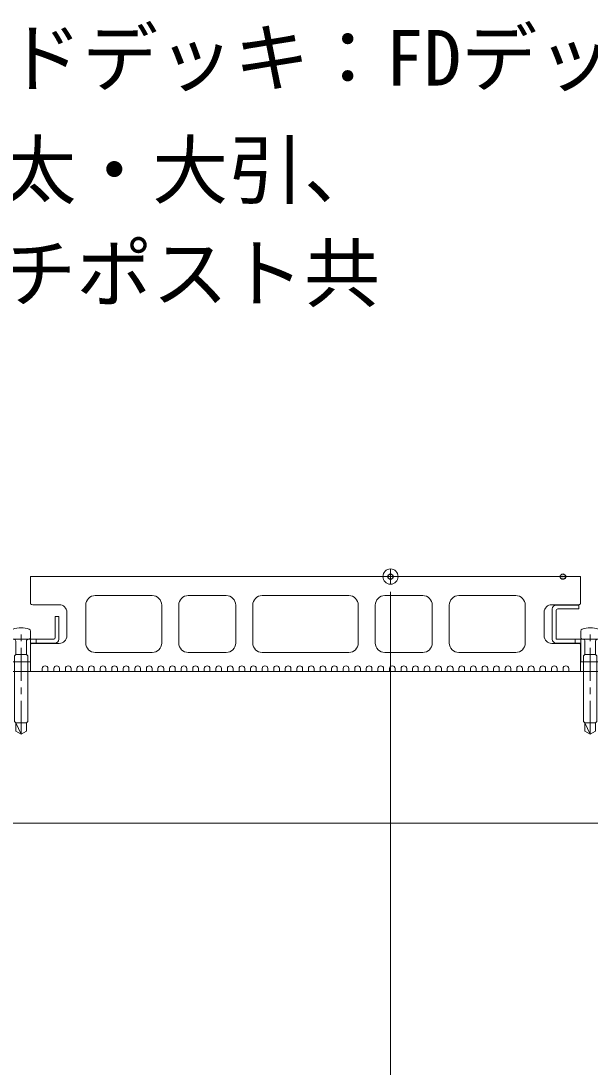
# Model space of a CAD drawing. Units: millimetres, scale not verified. Extents: x -1084 to 787, y -466 to 686.
# Drawn here: x -520.6 to -370.6, y -42 to 233.6 of the extents above; entities that cross this region are included whole.
import ezdxf
from ezdxf.enums import TextEntityAlignment as Align

# ---------------------------------------------------------------- set-up
doc = ezdxf.new("R2010")
doc.units = ezdxf.units.MM
doc.header["$LTSCALE"] = 7
doc.header["$PDMODE"] = 32
doc.header["$PDSIZE"] = 1.4
doc.linetypes.add('USER2', pattern=[2, 1.25, -0.25, 0.25, -0.25])
doc.layers.add('0-1_DEFPOINTS', color=7, linetype='Continuous')
for name, color, linetype, lineweight in [('0-9_MOJI', 7, 'Continuous', 18), ('0-E_DECKM', 7, 'Continuous', 18), ('1-2_26', 6, 'Continuous', 18), ('1-3_38', 6, 'USER2', 18), ('1-4_deck', 7, 'Continuous', 18), ('1-5_0', 6, 'Continuous', 18)]:
    doc.layers.add(name, color=color, linetype=linetype, lineweight=lineweight)
doc.styles.add('ＭＳ ゴシック', font='')
doc.styles.get('ＭＳ ゴシック').set_extended_font_data('MS Gothic')

# ---------------------------------------------------------------- blocks, each defined once
blk = doc.blocks.new('8')
at = {"layer": '1-2_26'}
for p, q in [((-9, 34), (-3, 34)), ((-3, 33), (-3, 34)), ((-10, 25), (-10, 33)), ((-9, 25), (-9, 32.5)), ((-8.5, 33), (-3, 33)), ((10, 31), (9, 31)), ((9, 25.5), (9, 31)), ((10, 25), (10, 31)), ((8.5, 25), (-9, 25)), ((-4, 24), (-4, 25)), ((-2.5, 25), (-2.5, 19)), ((4, 24), (4, 25)), ((-2.5, 24), (-9, 24)), ((9, 24), (2.5, 24))]:
    blk.add_line(p, q, dxfattribs=at)
blk.add_lwpolyline([(2.5, 25), (2.5, 19), (-2.5, 19)], dxfattribs=at)
for centre, radius, start, end in [((-9, 33), 1, 90, 180), ((-8.5, 32.5), 0.5, 90, 180), ((-9, 25), 1, 180, 270), ((8.5, 25.5), 0.5, 270, 0), ((9, 25), 1, 270, 0)]:
    blk.add_arc(centre, radius, start, end, dxfattribs=at)
at = {"layer": '1-3_38'}
blk.add_line((0, 0), (0, 28), dxfattribs=at)
at = {"layer": '1-5_0'}
for p, q in [((-2.475, 27.157), (-2.475, 25.5)), ((2.525, 27.157), (2.525, 25.5)), ((-1.375, 24.5), (-1.375, 21)), ((1.425, 24.505), (1.425, 21)), ((-1.375, 21), (-1.725, 20.65)), ((-1.725, 20.65), (-1.725, 3.35)), ((-1.375, 21), (1.425, 21)), ((1.425, 21), (1.775, 20.65)), ((1.775, 20.65), (1.775, 3.35)), ((-1.375, 3), (-1.725, 3.35)), ((-1.375, 3), (-1.375, 0.808)), ((0.025, 0), (-1.375, 3)), ((-1.375, 3), (1.425, 3)), ((1.775, 3.35), (1.425, 3)), ((1.425, 3), (1.425, 0.808))]:
    blk.add_line(p, q, dxfattribs=at)
blk.add_lwpolyline([(1.425, 0.808), (0.025, 0), (-1.375, 0.808)], dxfattribs=at)
for centre, radius, start, end in [((-1.975, 27.157), 0.5, 109.47122, 180), ((0.025, 21.5), 6.5, 70.52878, 109.47122), ((2.025, 27.157), 0.5, 0, 70.52878), ((-1.975, 25.5), 0.5, 180, 270), ((-1.975, 25.5), 0.5, 180, 270), ((-1.875, 24.5), 0.5, 0, 90), ((1.925, 24.505), 0.5, 84.26083, 180), ((2.025, 25.5), 0.5, 264.26083, 0)]:
    blk.add_arc(centre, radius, start, end, dxfattribs=at)
blk = doc.blocks.new('_Dot')
at = {"layer": '1-5_0', "color": 7, "lineweight": 9}
for p, q in [((-0.5, 0), (-1, 0)), ((0.25, 0), (-0.25, 0))]:
    blk.add_line(p, q, dxfattribs=at)
blk.add_circle((0, 0), 0.25, dxfattribs=at)
blk = doc.blocks.new('D5')
at = {"layer": '0-1_DEFPOINTS'}
for p in [(1061.779, 1137.199), (1107.207, 1137.199)]:
    blk.add_point(p, dxfattribs=at)
at = {"layer": '0-9_MOJI', "lineweight": 9}
for p, q in [((1092.207, 1137.199), (1051.779, 1137.199)), ((1061.779, 845.199), (1061.779, 1129.199))]:
    blk.add_line(p, q, dxfattribs=at)
at = {"layer": '0-9_MOJI', "xscale": 8, "yscale": 8, "rotation": 90}
blk.add_blockref('_Dot', (1061.779, 1137.199), dxfattribs=at)

msp = doc.modelspace()

# ---------------------------------------------------------------- linework, layer by layer
at = {"layer": '0-E_DECKM'}
for p, q in [((-227.747, 62.199), (-818.078, 62.199)), ((-227.747, 62.199), (-818.078, 62.199)), ((-227.747, 62.199), (-818.078, 62.199)), ((-223.078, 22.199), (-818.078, 22.199))]:
    msp.add_line(p, q, dxfattribs=at)
msp.add_lwpolyline([(-223.078, 22.199), (-223.078, 62.199), (-813.409, 62.199)], dxfattribs=at)
at = {"layer": '1-4_deck'}
for p, q in [((-373.128, 79.999), (-373.128, 87.199)), ((-486.028, 82.199), (-501.028, 82.199)), ((-466.528, 82.199), (-476.528, 82.199)), ((-434.228, 82.199), (-457.028, 82.199)), ((-414.728, 82.199), (-424.728, 82.199)), ((-390.228, 82.199), (-405.228, 82.199)), ((-517.528, 79.799), (-510.528, 79.799)), ((-508.528, 77.799), (-508.528, 71.599)), ((-503.528, 79.699), (-503.528, 69.699)), ((-483.528, 69.699), (-483.528, 79.699)), ((-479.028, 79.699), (-479.028, 69.699)), ((-464.028, 69.699), (-464.028, 79.699)), ((-459.528, 79.699), (-459.528, 69.699)), ((-431.728, 69.699), (-431.728, 79.699)), ((-427.228, 79.699), (-427.228, 69.699)), ((-412.228, 69.699), (-412.228, 79.699)), ((-407.728, 79.699), (-407.728, 69.699)), ((-387.728, 69.699), (-387.728, 79.699)), ((-382.728, 71.599), (-382.728, 77.799)), ((-380.728, 79.799), (-373.728, 79.799)), ((-518.128, 69.399), (-518.128, 62.199)), ((-510.528, 69.599), (-517.528, 69.599)), ((-373.728, 69.599), (-380.728, 69.599)), ((-373.128, 62.199), (-373.128, 69.399)), ((-501.028, 67.199), (-486.028, 67.199)), ((-476.528, 67.199), (-466.528, 67.199)), ((-457.028, 67.199), (-434.228, 67.199)), ((-424.728, 67.199), (-414.728, 67.199)), ((-405.228, 67.199), (-390.228, 67.199)), ((-518.128, 62.199), (-515.003, 62.199)), ((-515.003, 62.199), (-515.003, 62.949)), ((-513.503, 62.949), (-513.503, 62.199)), ((-513.503, 62.199), (-511.953, 62.199)), ((-511.953, 62.199), (-511.953, 62.949)), ((-510.453, 62.949), (-510.453, 62.199)), ((-510.453, 62.199), (-508.903, 62.199)), ((-508.903, 62.199), (-508.903, 62.949)), ((-507.403, 62.949), (-507.403, 62.199)), ((-507.403, 62.199), (-505.853, 62.199)), ((-505.853, 62.199), (-505.853, 62.949)), ((-504.353, 62.949), (-504.353, 62.199)), ((-504.353, 62.199), (-502.803, 62.199)), ((-502.803, 62.199), (-502.803, 62.949)), ((-501.303, 62.949), (-501.303, 62.199)), ((-501.303, 62.199), (-499.753, 62.199)), ((-499.753, 62.199), (-499.753, 62.949)), ((-498.253, 62.949), (-498.253, 62.199)), ((-498.253, 62.199), (-496.703, 62.199)), ((-496.703, 62.199), (-496.703, 62.949)), ((-495.203, 62.949), (-495.203, 62.199)), ((-495.203, 62.199), (-493.653, 62.199)), ((-493.653, 62.199), (-493.653, 62.949)), ((-492.153, 62.949), (-492.153, 62.199)), ((-492.153, 62.199), (-490.603, 62.199)), ((-490.603, 62.199), (-490.603, 62.949)), ((-489.103, 62.949), (-489.103, 62.199)), ((-489.103, 62.199), (-487.553, 62.199)), ((-487.553, 62.199), (-487.553, 62.949)), ((-486.053, 62.949), (-486.053, 62.199)), ((-486.053, 62.199), (-484.503, 62.199)), ((-484.503, 62.199), (-484.503, 62.949)), ((-483.003, 62.949), (-483.003, 62.199)), ((-483.003, 62.199), (-481.453, 62.199)), ((-481.453, 62.199), (-481.453, 62.949)), ((-479.953, 62.949), (-479.953, 62.199)), ((-479.953, 62.199), (-478.403, 62.199)), ((-478.403, 62.199), (-478.403, 62.949)), ((-476.903, 62.949), (-476.903, 62.199)), ((-476.903, 62.199), (-475.353, 62.199)), ((-475.353, 62.199), (-475.353, 62.949)), ((-473.853, 62.949), (-473.853, 62.199)), ((-473.853, 62.199), (-472.303, 62.199)), ((-472.303, 62.199), (-472.303, 62.949)), ((-470.803, 62.949), (-470.803, 62.199)), ((-470.803, 62.199), (-469.253, 62.199)), ((-469.253, 62.199), (-469.253, 62.949)), ((-467.753, 62.949), (-467.753, 62.199)), ((-467.753, 62.199), (-466.203, 62.199)), ((-466.203, 62.199), (-466.203, 62.949)), ((-464.703, 62.949), (-464.703, 62.199)), ((-464.703, 62.199), (-463.153, 62.199)), ((-463.153, 62.199), (-463.153, 62.949)), ((-461.653, 62.949), (-461.653, 62.199)), ((-461.653, 62.199), (-460.103, 62.199)), ((-460.103, 62.199), (-460.103, 62.949)), ((-458.603, 62.949), (-458.603, 62.199)), ((-458.603, 62.199), (-457.053, 62.199)), ((-457.053, 62.199), (-457.053, 62.949)), ((-455.553, 62.949), (-455.553, 62.199)), ((-455.553, 62.199), (-454.003, 62.199)), ((-454.003, 62.199), (-454.003, 62.949)), ((-452.503, 62.949), (-452.503, 62.199)), ((-452.503, 62.199), (-450.953, 62.199)), ((-450.953, 62.199), (-450.953, 62.949)), ((-449.453, 62.949), (-449.453, 62.199)), ((-449.453, 62.199), (-447.903, 62.199)), ((-447.903, 62.199), (-447.903, 62.949)), ((-446.403, 62.949), (-446.403, 62.199)), ((-446.403, 62.199), (-444.853, 62.199)), ((-444.853, 62.199), (-444.853, 62.949)), ((-443.353, 62.949), (-443.353, 62.199)), ((-443.353, 62.199), (-441.803, 62.199)), ((-441.803, 62.199), (-441.803, 62.949)), ((-440.303, 62.949), (-440.303, 62.199)), ((-440.303, 62.199), (-438.753, 62.199)), ((-438.753, 62.199), (-438.753, 62.949)), ((-437.253, 62.949), (-437.253, 62.199)), ((-437.253, 62.199), (-435.703, 62.199)), ((-435.703, 62.199), (-435.703, 62.949)), ((-434.203, 62.949), (-434.203, 62.199)), ((-434.203, 62.199), (-432.653, 62.199)), ((-432.653, 62.199), (-432.653, 62.949)), ((-431.153, 62.949), (-431.153, 62.199)), ((-431.153, 62.199), (-429.603, 62.199)), ((-429.603, 62.199), (-429.603, 62.949)), ((-428.103, 62.949), (-428.103, 62.199)), ((-428.103, 62.199), (-426.553, 62.199)), ((-426.553, 62.199), (-426.553, 62.949)), ((-425.053, 62.949), (-425.053, 62.199)), ((-425.053, 62.199), (-423.503, 62.199)), ((-423.503, 62.199), (-423.503, 62.949)), ((-422.003, 62.949), (-422.003, 62.199)), ((-422.003, 62.199), (-420.453, 62.199)), ((-420.453, 62.199), (-420.453, 62.949)), ((-418.953, 62.949), (-418.953, 62.199)), ((-418.953, 62.199), (-417.403, 62.199)), ((-417.403, 62.199), (-417.403, 62.949)), ((-415.903, 62.949), (-415.903, 62.199)), ((-415.903, 62.199), (-414.353, 62.199)), ((-414.353, 62.199), (-414.353, 62.949)), ((-412.853, 62.949), (-412.853, 62.199)), ((-412.853, 62.199), (-411.303, 62.199)), ((-411.303, 62.199), (-411.303, 62.949)), ((-409.803, 62.949), (-409.803, 62.199)), ((-409.803, 62.199), (-408.253, 62.199)), ((-408.253, 62.199), (-408.253, 62.949)), ((-406.753, 62.949), (-406.753, 62.199)), ((-406.753, 62.199), (-405.203, 62.199)), ((-405.203, 62.199), (-405.203, 62.949)), ((-403.703, 62.949), (-403.703, 62.199)), ((-403.703, 62.199), (-402.153, 62.199)), ((-402.153, 62.199), (-402.153, 62.949)), ((-400.653, 62.949), (-400.653, 62.199)), ((-400.653, 62.199), (-399.103, 62.199)), ((-399.103, 62.199), (-399.103, 62.949)), ((-397.603, 62.949), (-397.603, 62.199)), ((-397.603, 62.199), (-396.053, 62.199)), ((-396.053, 62.199), (-396.053, 62.949)), ((-394.553, 62.949), (-394.553, 62.199)), ((-394.553, 62.199), (-393.003, 62.199)), ((-393.003, 62.199), (-393.003, 62.949)), ((-391.503, 62.949), (-391.503, 62.199)), ((-391.503, 62.199), (-389.953, 62.199)), ((-389.953, 62.199), (-389.953, 62.949)), ((-388.453, 62.949), (-388.453, 62.199)), ((-388.453, 62.199), (-386.903, 62.199)), ((-386.903, 62.199), (-386.903, 62.949)), ((-385.403, 62.949), (-385.403, 62.199)), ((-385.403, 62.199), (-383.853, 62.199)), ((-383.853, 62.199), (-383.853, 62.949)), ((-382.353, 62.949), (-382.353, 62.199)), ((-382.353, 62.199), (-380.803, 62.199)), ((-380.803, 62.199), (-380.803, 62.949)), ((-379.303, 62.949), (-379.303, 62.199)), ((-379.303, 62.199), (-377.753, 62.199)), ((-377.753, 62.199), (-377.753, 62.949)), ((-376.253, 62.949), (-376.253, 62.199)), ((-376.253, 62.199), (-373.128, 62.199))]:
    msp.add_line(p, q, dxfattribs=at)
msp.add_lwpolyline([(-373.128, 87.199), (-518.128, 87.199), (-518.128, 79.999)], dxfattribs=at)
for centre, radius, start, end in [((-517.528, 80.799), 1, 233.1301, 270), ((-501.028, 79.699), 2.5, 90, 180), ((-486.028, 79.699), 2.5, 0, 90), ((-476.528, 79.699), 2.5, 90, 180), ((-466.528, 79.699), 2.5, 0, 90), ((-457.028, 79.699), 2.5, 90, 180), ((-434.228, 79.699), 2.5, 0, 90), ((-424.728, 79.699), 2.5, 90, 180), ((-414.728, 79.699), 2.5, 0, 90), ((-405.228, 79.699), 2.5, 90, 180), ((-390.228, 79.699), 2.5, 0, 90), ((-373.728, 80.799), 1, 270, 306.8699), ((-510.528, 77.799), 2, 0, 90), ((-380.728, 77.799), 2, 90, 180), ((-517.528, 68.599), 1, 90, 126.8699), ((-510.528, 71.599), 2, 270, 0), ((-501.028, 69.699), 2.5, 180, 270), ((-486.028, 69.699), 2.5, 270, 0), ((-476.528, 69.699), 2.5, 180, 270), ((-466.528, 69.699), 2.5, 270, 0), ((-457.028, 69.699), 2.5, 180, 270), ((-434.228, 69.699), 2.5, 270, 0), ((-424.728, 69.699), 2.5, 180, 270), ((-414.728, 69.699), 2.5, 270, 0), ((-405.228, 69.699), 2.5, 180, 270), ((-390.228, 69.699), 2.5, 270, 0), ((-380.728, 71.599), 2, 180, 270), ((-373.728, 68.599), 1, 53.1301, 90), ((-514.253, 62.949), 0.75, 0, 180), ((-511.203, 62.949), 0.75, 0, 180), ((-508.153, 62.949), 0.75, 0, 180), ((-505.103, 62.949), 0.75, 0, 180), ((-502.053, 62.949), 0.75, 0, 180), ((-499.003, 62.949), 0.75, 0, 180), ((-495.953, 62.949), 0.75, 0, 180), ((-492.903, 62.949), 0.75, 0, 180), ((-489.853, 62.949), 0.75, 0, 180), ((-486.803, 62.949), 0.75, 0, 180), ((-483.753, 62.949), 0.75, 0, 180), ((-480.703, 62.949), 0.75, 0, 180), ((-477.653, 62.949), 0.75, 0, 180), ((-474.603, 62.949), 0.75, 0, 180), ((-471.553, 62.949), 0.75, 0, 180), ((-468.503, 62.949), 0.75, 0, 180), ((-465.453, 62.949), 0.75, 0, 180), ((-462.403, 62.949), 0.75, 0, 180), ((-459.353, 62.949), 0.75, 0, 180), ((-456.303, 62.949), 0.75, 0, 180), ((-453.253, 62.949), 0.75, 0, 180), ((-450.203, 62.949), 0.75, 0, 180), ((-447.153, 62.949), 0.75, 0, 180), ((-444.103, 62.949), 0.75, 0, 180), ((-441.053, 62.949), 0.75, 0, 180), ((-438.003, 62.949), 0.75, 0, 180), ((-434.953, 62.949), 0.75, 0, 180), ((-431.903, 62.949), 0.75, 0, 180), ((-428.853, 62.949), 0.75, 0, 180), ((-425.803, 62.949), 0.75, 0, 180), ((-422.753, 62.949), 0.75, 0, 180), ((-419.703, 62.949), 0.75, 0, 180), ((-416.653, 62.949), 0.75, 0, 180), ((-413.603, 62.949), 0.75, 0, 180), ((-410.553, 62.949), 0.75, 0, 180), ((-407.503, 62.949), 0.75, 0, 180), ((-404.453, 62.949), 0.75, 0, 180), ((-401.403, 62.949), 0.75, 0, 180), ((-398.353, 62.949), 0.75, 0, 180), ((-395.303, 62.949), 0.75, 0, 180), ((-392.253, 62.949), 0.75, 0, 180), ((-389.203, 62.949), 0.75, 0, 180), ((-386.153, 62.949), 0.75, 0, 180), ((-383.103, 62.949), 0.75, 0, 180), ((-380.053, 62.949), 0.75, 0, 180), ((-377.003, 62.949), 0.75, 0, 180)]:
    msp.add_arc(centre, radius, start, end, dxfattribs=at)

# ---------------------------------------------------------------- block references
at = {"layer": '0-9_MOJI'}
msp.add_blockref('D5', (-1485, -1050), dxfattribs=at)
at = {"layer": '0-E_DECKM'}
for p in [(-520.603, 45.699), (-370.603, 45.699)]:
    msp.add_blockref('8', p, dxfattribs=at)

# ---------------------------------------------------------------- texts
at = {"layer": '0-9_MOJI', "style": 'ＭＳ ゴシック'}
for s, p in [('人工木ウッドデッキ：FDデッキ', (-624.466, 212.16)), ('高耐食鋼根太・大引、', (-625.997, 182.57)), ('樹脂製マルチポスト共', (-625.997, 155.39))]:
    msp.add_text(s, height=14.66, dxfattribs=at).set_placement(p, align=Align.BOTTOM_LEFT)

doc.saveas('drawing.dxf')
